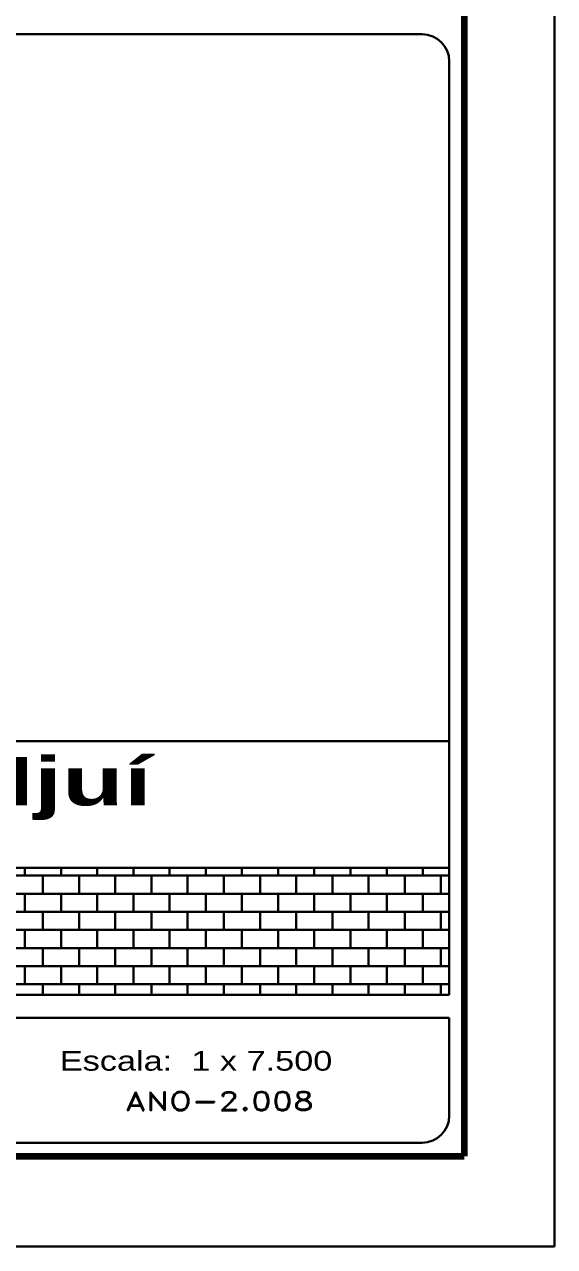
# Model space of a CAD drawing. Extents: x 15348.6 to 15438.1, y 2292.7 to 2368.6.
# Drawn here: x 15433.99 to 15438.14, y 2303.59 to 2313.14 of the extents above; entities that cross this region are included whole.
import ezdxf

# ---------------------------------------------------------------- set-up
doc = ezdxf.new("R2010")
doc.units = 0
doc.header["$LTSCALE"] = 2
doc.header["$MEASUREMENT"] = 0
doc.layers.get('0').update_dxf_attribs({"linetype": 'CONTINUOUS', "lineweight": 30})
for name, color, linetype, lineweight in [('02', 1, 'CONTINUOUS', 30), ('06', 7, 'CONTINUOUS', 30), ('12', 35, 'CONTINUOUS', 140)]:
    doc.layers.add(name, color=color, linetype=linetype, lineweight=lineweight)
doc.styles.add('ARIAL', font='', dxfattribs={"height": 45})
doc.styles.get("Standard").update_dxf_attribs({"font": 'romand.shx'})
doc.styles.add('STYLUSBT', font='stylu.ttf')
doc.styles.get('ARIAL').set_extended_font_data('Arial Black')

# ---------------------------------------------------------------- blocks, each defined once
blk = doc.blocks.new('*X0')
at = {"color": 0, "linetype": 'Continuous'}
for p, q in [((102.7212, 23.1), (111.2459, 23.1)), ((108.9, 23.1), (108.9, 23.1423)), ((109, 23), (109, 23.1)), ((109.1, 23.1), (109.1, 23.1423)), ((109.2, 23), (109.2, 23.1)), ((109.3, 23.1), (109.3, 23.1423)), ((109.4, 23), (109.4, 23.1)), ((109.5, 23.1), (109.5, 23.1423)), ((109.6, 23), (109.6, 23.1)), ((109.7, 23.1), (109.7, 23.1423)), ((109.8, 23), (109.8, 23.1)), ((109.9, 23.1), (109.9, 23.1423)), ((110, 23), (110, 23.1)), ((110.1, 23.1), (110.1, 23.1423)), ((110.2, 23), (110.2, 23.1)), ((110.3, 23.1), (110.3, 23.1423)), ((110.4, 23), (110.4, 23.1)), ((110.5, 23.1), (110.5, 23.1423)), ((110.6, 23), (110.6, 23.1)), ((110.7, 23.1), (110.7, 23.1423)), ((110.8, 23), (110.8, 23.1)), ((110.9, 23.1), (110.9, 23.1423)), ((111, 23), (111, 23.1)), ((111.1, 23.1), (111.1, 23.1423)), ((111.2, 23), (111.2, 23.1)), ((102.7212, 23), (111.2459, 23)), ((108.9, 22.9), (108.9, 23)), ((109.1, 22.9), (109.1, 23)), ((109.3, 22.9), (109.3, 23)), ((109.5, 22.9), (109.5, 23)), ((109.7, 22.9), (109.7, 23)), ((109.9, 22.9), (109.9, 23)), ((110.1, 22.9), (110.1, 23)), ((110.3, 22.9), (110.3, 23)), ((110.5, 22.9), (110.5, 23)), ((110.7, 22.9), (110.7, 23)), ((110.9, 22.9), (110.9, 23)), ((111.1, 22.9), (111.1, 23)), ((102.7212, 22.9), (111.2459, 22.9)), ((109, 22.8), (109, 22.9)), ((109.2, 22.8), (109.2, 22.9)), ((109.4, 22.8), (109.4, 22.9)), ((109.6, 22.8), (109.6, 22.9)), ((109.8, 22.8), (109.8, 22.9)), ((110, 22.8), (110, 22.9)), ((110.2, 22.8), (110.2, 22.9)), ((110.4, 22.8), (110.4, 22.9)), ((110.6, 22.8), (110.6, 22.9)), ((110.8, 22.8), (110.8, 22.9)), ((111, 22.8), (111, 22.9)), ((111.2, 22.8), (111.2, 22.9)), ((102.7212, 22.8), (111.2459, 22.8)), ((108.9, 22.7), (108.9, 22.8)), ((109.1, 22.7), (109.1, 22.8)), ((109.3, 22.7), (109.3, 22.8)), ((109.5, 22.7), (109.5, 22.8)), ((109.7, 22.7), (109.7, 22.8)), ((109.9, 22.7), (109.9, 22.8)), ((110.1, 22.7), (110.1, 22.8)), ((110.3, 22.7), (110.3, 22.8)), ((110.5, 22.7), (110.5, 22.8)), ((110.7, 22.7), (110.7, 22.8)), ((110.9, 22.7), (110.9, 22.8)), ((111.1, 22.7), (111.1, 22.8)), ((102.7212, 22.7), (111.2459, 22.7)), ((109, 22.6), (109, 22.7)), ((109.2, 22.6), (109.2, 22.7)), ((109.4, 22.6), (109.4, 22.7)), ((109.6, 22.6), (109.6, 22.7)), ((109.8, 22.6), (109.8, 22.7)), ((110, 22.6), (110, 22.7)), ((110.2, 22.6), (110.2, 22.7)), ((110.4, 22.6), (110.4, 22.7)), ((110.6, 22.6), (110.6, 22.7)), ((110.8, 22.6), (110.8, 22.7)), ((111, 22.6), (111, 22.7)), ((111.2, 22.6), (111.2, 22.7)), ((102.7212, 22.6), (111.2459, 22.6)), ((108.9, 22.5), (108.9, 22.6)), ((109.1, 22.5), (109.1, 22.6)), ((109.3, 22.5), (109.3, 22.6)), ((109.5, 22.5), (109.5, 22.6)), ((109.7, 22.5), (109.7, 22.6)), ((109.9, 22.5), (109.9, 22.6)), ((110.1, 22.5), (110.1, 22.6)), ((110.3, 22.5), (110.3, 22.6)), ((110.5, 22.5), (110.5, 22.6)), ((110.7, 22.5), (110.7, 22.6)), ((110.9, 22.5), (110.9, 22.6)), ((111.1, 22.5), (111.1, 22.6)), ((102.7212, 22.5), (111.2459, 22.5)), ((109, 22.4421), (109, 22.5)), ((109.2, 22.4421), (109.2, 22.5)), ((109.4, 22.4421), (109.4, 22.5)), ((109.6, 22.4421), (109.6, 22.5)), ((109.8, 22.4421), (109.8, 22.5)), ((110, 22.4421), (110, 22.5)), ((110.2, 22.4421), (110.2, 22.5)), ((110.4, 22.4421), (110.4, 22.5)), ((110.6, 22.4421), (110.6, 22.5)), ((110.8, 22.4421), (110.8, 22.5)), ((111, 22.4421), (111, 22.5)), ((111.2, 22.4421), (111.2, 22.5))]:
    blk.add_line(p, q, dxfattribs=at)

msp = doc.modelspace()

# ---------------------------------------------------------------- linework, layer by layer
at = {"layer": '02'}
for p in [(15438.1374, 2368.6037), (15348.6159, 2303.5942)]:
    msp.add_line(p, (15438.1374, 2303.5942), dxfattribs=at)
at = {"layer": '06'}
for p, q in [((15425.4758, 2313.0597), (15437.1024, 2313.0597)), ((15425.2637, 2307.54), (15437.3144, 2307.54)), ((15425.2637, 2306.5502), (15437.3144, 2306.5502)), ((15425.2637, 2305.5604), (15437.3144, 2305.5604)), ((15425.2637, 2305.3802), (15437.3144, 2305.3802)), ((15437.3144, 2305.3802), (15437.3144, 2304.6165)), ((15437.1024, 2304.4044), (15425.4758, 2304.4044))]:
    msp.add_line(p, q, dxfattribs=at)
at = {"layer": '06', "linetype": 'Continuous'}
msp.add_line((15437.3144, 2305.5604), (15437.3144, 2312.8476), dxfattribs=at)
at = {"layer": '06'}
for centre, start, end in [((15437.1024, 2312.8476), 360, 90), ((15437.1024, 2304.6165), 270, 0)]:
    msp.add_arc(centre, 0.212, start, end, dxfattribs=at)
at = {"layer": '12', "color": 35}
for p in [(15437.4306, 2367.8969), (15350.7363, 2304.301)]:
    msp.add_line(p, (15437.4306, 2304.301), dxfattribs=at)

# ---------------------------------------------------------------- block references
at = {"layer": '02', "color": 40, "linetype": 'Continuous', "xscale": 1.413619739699381, "yscale": 1.413619739699381, "zscale": 1.413619739699381}
msp.add_blockref('*X0', (15280.055, 2273.8358), dxfattribs=at)

# ---------------------------------------------------------------- texts
at = {"layer": '06', "extrusion": (0, -0.642788, 0.766044), "style": 'ARIAL'}
msp.add_text(' Mapa Urbano de Ijuí', height=0.494, dxfattribs=at).set_placement((15427.2666, 1767.2173, -1483.027))
at = {"layer": '06', "linetype": 'Continuous', "extrusion": (0, -0.642788, 0.766044), "style": 'STYLUSBT'}
msp.add_text('Escala:  1 x 7.500', height=0.200315, dxfattribs=at).set_placement((15434.2714, 1765.8962, -1481.3797))
at = {"layer": '06', "linetype": 'Continuous', "extrusion": (0, -0.642788, 0.766044)}
msp.add_text('ANO-2.008', height=0.19141, dxfattribs=at).set_placement((15434.7801, 1765.4341, -1481.4472))

doc.saveas('drawing.dxf')
